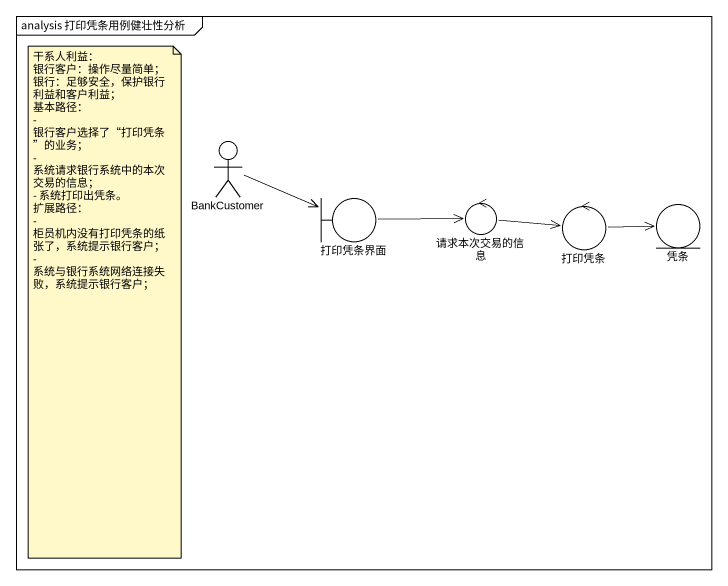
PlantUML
@startuml
mainframe analysis 打印凭条用例健壮性分析
actor BankCustomer
boundary 打印凭条界面
control 请求本次交易的信息
control 打印凭条
entity 凭条
BankCustomer -right-> 打印凭条界面
打印凭条界面 -right-> 请求本次交易的信息
请求本次交易的信息 -right-> 打印凭条
打印凭条 -right-> 凭条
note as N1
  干系人利益：
  银行客户：操作尽量简单；
  银行：足够安全，保护银行利益和客户利益；
  基本路径：
  - 银行客户选择了“打印凭条”的业务；
  - 系统请求银行系统中的本次交易的信息；
  - 系统打印出凭条。
  扩展路径：
  - 柜员机内没有打印凭条的纸张了，系统提示银行客户；
  - 系统与银行系统网络连接失败，系统提示银行客户；
end note
@enduml
